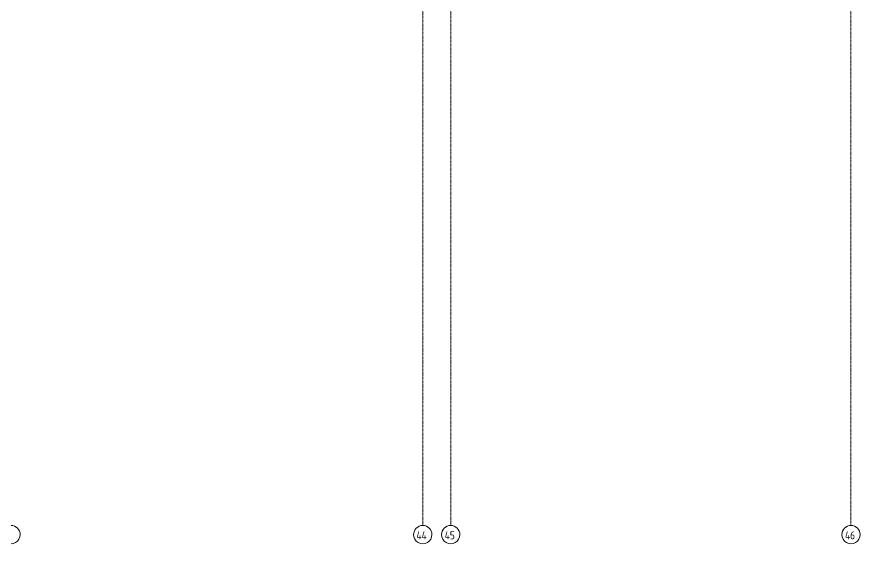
# Model space of a CAD drawing. Header units: millimetres. Extents: x -13853 to 411335, y -23261 to 161252.
# Drawn here: x 336512 to 373379, y -23261 to -194 of the extents above; entities that cross this region are included whole.
import ezdxf

# ---------------------------------------------------------------- set-up
doc = ezdxf.new("R2010")
doc.units = ezdxf.units.MM
doc.linetypes.add('ADSK_Линия сетки', pattern=[21, 12, -3, 3, -3])
doc.layers.add('Оси', color=7, linetype='Continuous', lineweight=9)
doc.styles.add('GOST Common_2', font='GOST Common.ttf', dxfattribs={"width": 0.9, "height": 350})

# ---------------------------------------------------------------- blocks, each defined once
blk = doc.blocks.new('Ось сетки - D8-4846-001_Весь этаж')
at = {"layer": 'Оси', "lineweight": 18}
for start, end in [(360, 180), (180, 360)]:
    blk.add_arc((0, 0), 4, start, end, dxfattribs=at)

msp = doc.modelspace()

# ---------------------------------------------------------------- linework, layer by layer
at = {"layer": 'Оси', "linetype": 'ADSK_Линия сетки'}
for p, q in [((354259, 153732), (354259, -22443)), ((355479, 153732), (355479, -22443)), ((372979, 147691), (372979, -22443))]:
    msp.add_line(p, q, dxfattribs=at)

# ---------------------------------------------------------------- block references
at = {"layer": 'Оси', "lineweight": 18, "xscale": 99.99999999999993, "yscale": 99.99999999999993, "zscale": 99.99999999999993, "rotation": 180}
for p in [(336259, -22843), (354259, -22843), (355479, -22843), (372979, -22843)]:
    msp.add_blockref('Ось сетки - D8-4846-001_Весь этаж', p, dxfattribs=at)

# ---------------------------------------------------------------- texts
at = {"layer": 'Оси', "char_height": 350, "attachment_point": 1, "style": 'GOST Common_2'}
for s, insert, width in [('44', (353981, -22699), 620.51), ('45', (355216, -22699), 584.43), ('46', (372716, -22699), 584.43)]:
    msp.add_mtext(s, dxfattribs=dict(at, insert=insert, width=width))

doc.saveas('drawing.dxf')
